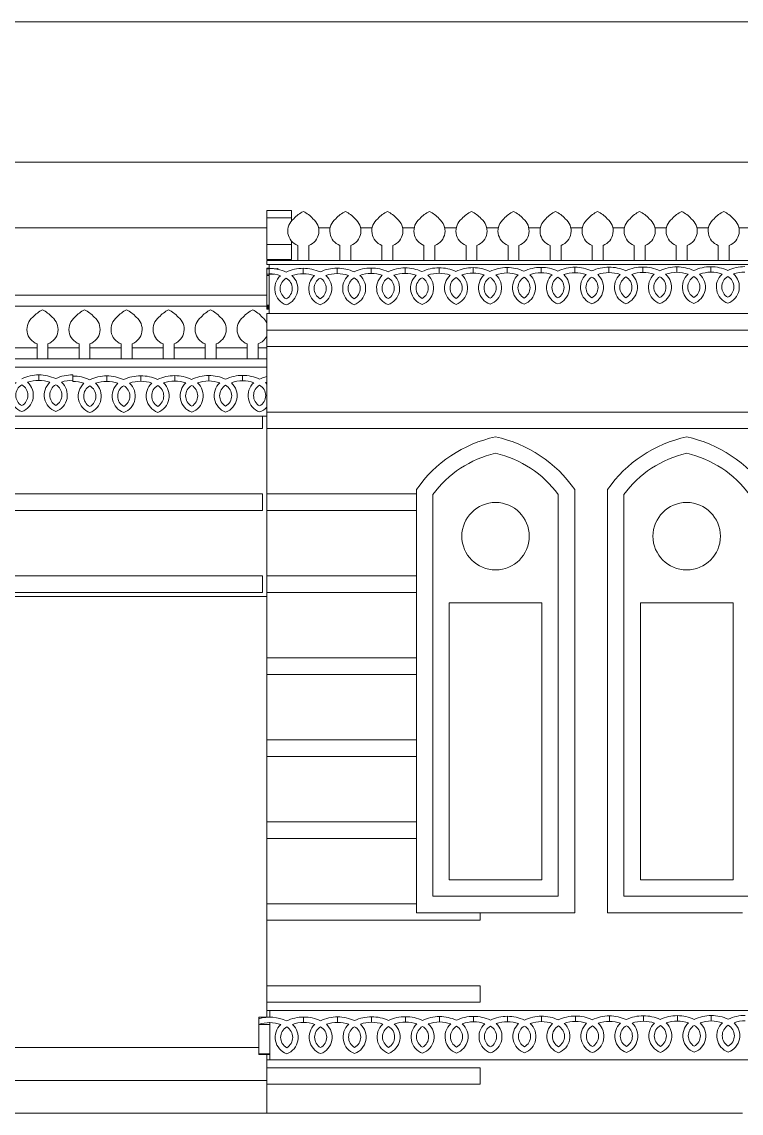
# Model space of a CAD drawing. Header units: inches. Extents: x -6210 to 141093, y -2740 to 21225.
# Drawn here: x 98209.9 to 98341.5, y 3138.1 to 3337.8 of the extents above; entities that cross this region are included whole.
import ezdxf

# ---------------------------------------------------------------- set-up
doc = ezdxf.new("R2010")
doc.units = ezdxf.units.IN
doc.header["$LTSCALE"] = 100
doc.header["$MEASUREMENT"] = 0

msp = doc.modelspace()

# ---------------------------------------------------------------- linework, layer by layer
at = {"color": 0, "linetype": 'Continuous', "lineweight": 0, "extrusion": (0, 1, 0)}
for p, q in [((98364.28543, 3337.79852), (98064.77012, 3337.79852)), ((98422.72396, 3312.12844), (98088.22396, 3312.12844)), ((98259.22396, 3303.30653), (98254.72396, 3303.30653)), ((98254.72396, 3303.30641), (98254.72396, 3303.30653)), ((98259.22396, 3303.30641), (98254.72396, 3303.30641)), ((98254.72396, 3303.3064), (98254.72396, 3303.30641)), ((98259.22396, 3303.3064), (98254.72396, 3303.3064)), ((98254.72396, 3303.30636), (98254.72396, 3303.3064)), ((98259.22396, 3303.30636), (98254.72396, 3303.30636)), ((98254.72396, 3303.30623), (98254.72396, 3303.30636)), ((98259.22396, 3303.30623), (98254.72396, 3303.30623)), ((98254.72396, 3303.30611), (98254.72396, 3303.30623)), ((98259.22396, 3303.30623), (98254.72396, 3303.30623)), ((98254.72396, 3303.30623), (98254.72396, 3303.30623)), ((98259.22396, 3303.30611), (98254.72396, 3303.30611)), ((98254.72396, 3303.3061), (98254.72396, 3303.30611)), ((98259.22396, 3303.3061), (98254.72396, 3303.3061)), ((98254.72396, 3301.95298), (98254.72396, 3303.3061)), ((98259.22396, 3303.30653), (98259.22396, 3303.30641)), ((98259.22396, 3303.30641), (98259.22396, 3303.3064)), ((98259.22396, 3303.3064), (98259.22396, 3303.30636)), ((98259.22396, 3303.30636), (98259.22396, 3303.30623)), ((98259.22396, 3303.30623), (98259.22396, 3303.30611)), ((98259.22396, 3303.30623), (98259.22396, 3303.30623)), ((98259.22396, 3303.30611), (98259.22396, 3303.3061)), ((98259.22396, 3303.3061), (98259.22396, 3301.95298)), ((98259.22396, 3301.95298), (98254.72396, 3301.95298)), ((98254.72396, 3297.0591), (98254.72396, 3301.95298)), ((98259.22396, 3301.95298), (98259.22396, 3301.35324)), ((98254.72396, 3300.12844), (98088.22396, 3300.12844)), ((98266.31753, 3300.12844), (98264.19286, 3300.12844)), ((98274.00505, 3300.12844), (98271.8804, 3300.12844)), ((98281.69258, 3300.12844), (98279.56788, 3300.12844)), ((98289.38008, 3300.12844), (98287.25535, 3300.12844)), ((98297.06753, 3300.12844), (98294.94285, 3300.12844)), ((98304.75506, 3300.12844), (98302.6304, 3300.12844)), ((98312.44258, 3300.12844), (98310.31787, 3300.12844)), ((98320.13008, 3300.12844), (98318.00535, 3300.12844)), ((98327.81754, 3300.12844), (98325.69285, 3300.12844)), ((98335.50506, 3300.12844), (98333.38039, 3300.12844)), ((98343.19259, 3300.12844), (98341.06787, 3300.12844)), ((98259.22396, 3297.0591), (98254.72396, 3297.0591)), ((98254.72396, 3294.31349), (98254.72396, 3297.0591)), ((98259.22396, 3297.71909), (98259.22396, 3297.0591)), ((98259.22396, 3297.0591), (98259.22396, 3294.31349)), ((98260.41147, 3296.87404), (98260.41146, 3294.12843)), ((98262.41146, 3294.12843), (98262.41147, 3296.87404)), ((98268.09897, 3296.87427), (98268.09896, 3294.12866)), ((98270.09896, 3294.12866), (98270.09897, 3296.87427)), ((98275.78647, 3296.87414), (98275.78646, 3294.12854)), ((98277.78646, 3294.12853), (98277.78647, 3296.87414)), ((98283.47397, 3296.87402), (98283.47396, 3294.12841)), ((98285.47396, 3294.12841), (98285.47397, 3296.87402)), ((98291.16147, 3296.87402), (98291.16146, 3294.12841)), ((98293.16146, 3294.12841), (98293.16147, 3296.87402)), ((98298.84897, 3296.87424), (98298.84896, 3294.12864)), ((98300.84896, 3294.12863), (98300.84897, 3296.87424)), ((98306.53647, 3296.87412), (98306.53646, 3294.12851)), ((98308.53646, 3294.12851), (98308.53647, 3296.87412)), ((98314.22397, 3296.874), (98314.22396, 3294.12839)), ((98316.22396, 3294.12839), (98316.22397, 3296.874)), ((98321.91147, 3296.87399), (98321.91146, 3294.12839)), ((98323.91146, 3294.12838), (98323.91147, 3296.87399)), ((98329.59897, 3296.87422), (98329.59896, 3294.12861)), ((98331.59896, 3294.12861), (98331.59897, 3296.87422)), ((98337.28647, 3296.8741), (98337.28646, 3294.12849)), ((98339.28646, 3294.12849), (98339.28647, 3296.8741)), ((98259.22396, 3294.31349), (98254.72396, 3294.31349)), ((98254.72396, 3294.12844), (98418.72396, 3294.12844)), ((98254.72396, 3293.41211), (98254.72396, 3294.12844)), ((98254.72396, 3293.41211), (98255.17812, 3293.41211)), ((98254.72396, 3292.70003), (98254.72396, 3292.62887)), ((98255.17812, 3292.70003), (98254.72396, 3292.70003)), ((98254.72396, 3291.62075), (98254.72396, 3292.62887)), ((98255.17812, 3292.62887), (98254.72396, 3292.62887)), ((98255.17812, 3292.6986), (98255.17812, 3293.41211)), ((98422.66538, 3293.41211), (98255.17812, 3293.41211)), ((98255.17812, 3291.68792), (98255.17812, 3292.68518)), ((98256.72396, 3292.62887), (98256.08446, 3292.62887)), ((98256.72396, 3292.62887), (98256.72396, 3292.6986)), ((98256.72396, 3292.52014), (98256.72396, 3292.62887)), ((98260.41146, 3294.12843), (98262.41146, 3294.12843)), ((98261.39022, 3292.70844), (98261.39022, 3291.71118)), ((98261.39022, 3291.71118), (98261.39022, 3292.70844)), ((98267.60232, 3292.7317), (98267.60232, 3291.73443)), ((98267.60232, 3291.73443), (98267.60232, 3292.7317)), ((98268.09896, 3294.12866), (98270.09896, 3294.12866)), ((98273.81442, 3292.75495), (98273.81442, 3291.75769)), ((98273.81442, 3291.75769), (98273.81442, 3292.75495)), ((98275.78646, 3294.12854), (98277.78646, 3294.12853)), ((98280.02652, 3292.77821), (98280.02652, 3291.78095)), ((98280.02652, 3291.78095), (98280.02652, 3292.77821)), ((98283.47396, 3294.12841), (98285.47396, 3294.12841)), ((98286.23862, 3292.80147), (98286.23862, 3291.8042)), ((98286.23862, 3291.8042), (98286.23862, 3292.80147)), ((98291.16146, 3294.12841), (98293.16146, 3294.12841)), ((98292.45073, 3292.82472), (98292.45073, 3291.82746)), ((98292.45073, 3291.82746), (98292.45073, 3292.82472)), ((98298.66283, 3291.85072), (98298.66283, 3292.84798)), ((98298.84896, 3294.12864), (98300.84896, 3294.12863)), ((98304.87493, 3292.87124), (98304.87493, 3291.87397)), ((98304.87493, 3291.87397), (98304.87493, 3292.87124)), ((98306.53646, 3294.12851), (98308.53646, 3294.12851)), ((98311.08703, 3292.89449), (98311.08703, 3291.89723)), ((98311.08703, 3291.89723), (98311.08703, 3292.89449)), ((98314.22396, 3294.12839), (98316.22396, 3294.12839)), ((98317.29913, 3292.91775), (98317.29913, 3291.92049)), ((98317.29913, 3291.92049), (98317.29913, 3292.91775)), ((98321.91146, 3294.12839), (98323.91146, 3294.12838)), ((98323.51123, 3292.941), (98323.51123, 3291.94374)), ((98323.51123, 3291.94374), (98323.51123, 3292.941)), ((98329.59896, 3294.12861), (98331.59896, 3294.12861)), ((98329.72333, 3292.96426), (98329.72333, 3291.967)), ((98329.72333, 3291.967), (98329.72333, 3292.96426)), ((98335.93543, 3292.98752), (98335.93543, 3291.99026)), ((98335.93543, 3291.99026), (98335.93543, 3292.98752)), ((98337.28646, 3294.12849), (98339.28646, 3294.12849)), ((98254.72396, 3291.62075), (98254.72396, 3291.35841)), ((98254.72396, 3291.62075), (98256.10041, 3291.62075)), ((98255.17812, 3291.35841), (98254.72396, 3291.35841)), ((98254.72396, 3291.35841), (98254.72396, 3285.98533)), ((98255.17812, 3284.41211), (98255.17812, 3291.62075)), ((98254.72396, 3287.79852), (98064.77012, 3287.79852)), ((98254.72396, 3285.79852), (98064.77012, 3285.79852)), ((98254.72396, 3285.98533), (98254.72396, 3285.96207)), ((98255.17812, 3285.98533), (98254.72396, 3285.98533)), ((98254.72396, 3285.96207), (98254.72396, 3285.93882)), ((98255.17812, 3285.96207), (98254.72396, 3285.96207)), ((98254.72396, 3285.93882), (98254.72396, 3285.91556)), ((98255.17812, 3285.93882), (98254.72396, 3285.93882)), ((98254.72396, 3285.91556), (98254.72396, 3285.8923)), ((98255.17812, 3285.91556), (98254.72396, 3285.91556)), ((98254.72396, 3285.8923), (98254.72396, 3285.86905)), ((98255.17812, 3285.8923), (98254.72396, 3285.8923)), ((98254.72396, 3285.86905), (98254.72396, 3285.84579)), ((98255.17812, 3285.86905), (98254.72396, 3285.86905)), ((98254.72396, 3285.84579), (98254.72396, 3285.82253)), ((98255.17812, 3285.84579), (98254.72396, 3285.84579)), ((98254.72396, 3285.82253), (98254.72396, 3285.79932)), ((98255.17812, 3285.82253), (98254.72396, 3285.82253)), ((98254.72396, 3285.79932), (98254.72396, 3285.77611)), ((98255.17812, 3285.79932), (98254.72396, 3285.79932)), ((98254.72396, 3285.77611), (98254.72396, 3285.7529)), ((98255.17812, 3285.77611), (98254.72396, 3285.77611)), ((98254.72396, 3285.7529), (98254.72396, 3285.72968)), ((98255.17812, 3285.7529), (98254.72396, 3285.7529)), ((98254.72396, 3285.72968), (98254.72396, 3285.70647)), ((98255.17812, 3285.72968), (98254.72396, 3285.72968)), ((98254.72396, 3285.70647), (98254.72396, 3285.68322)), ((98255.17812, 3285.70647), (98254.72396, 3285.70647)), ((98254.72396, 3285.68322), (98254.72396, 3285.66)), ((98255.17812, 3285.68322), (98254.72396, 3285.68322)), ((98254.72396, 3285.66), (98254.72396, 3285.63675)), ((98255.17812, 3285.66), (98254.72396, 3285.66)), ((98254.72396, 3285.63675), (98254.72396, 3285.61349)), ((98255.17812, 3285.63675), (98254.72396, 3285.63675)), ((98254.72396, 3285.61349), (98254.72396, 3285.59023)), ((98255.17812, 3285.61349), (98254.72396, 3285.61349)), ((98254.72396, 3285.59023), (98254.72396, 3285.56698)), ((98255.17812, 3285.59023), (98254.72396, 3285.59023)), ((98254.72396, 3285.56698), (98254.72396, 3285.54372)), ((98255.17812, 3285.56698), (98254.72396, 3285.56698)), ((98254.72396, 3285.54372), (98254.72396, 3285.52046)), ((98255.17812, 3285.54372), (98254.72396, 3285.54372)), ((98254.72396, 3285.52046), (98254.72396, 3285.49721)), ((98255.17812, 3285.52046), (98254.72396, 3285.52046)), ((98254.72396, 3285.49721), (98254.72396, 3285.47395)), ((98255.17812, 3285.49721), (98254.72396, 3285.49721)), ((98254.72396, 3285.47395), (98254.72396, 3285.45069)), ((98255.17812, 3285.47395), (98254.72396, 3285.47395)), ((98254.72396, 3285.45069), (98254.72396, 3285.42744)), ((98255.17812, 3285.45069), (98254.72396, 3285.45069)), ((98254.72396, 3285.42744), (98254.72396, 3285.40422)), ((98255.17812, 3285.42744), (98254.72396, 3285.42744)), ((98254.72396, 3285.40422), (98254.72396, 3285.38101)), ((98255.17812, 3285.40422), (98254.72396, 3285.40422)), ((98254.72396, 3285.38101), (98254.72396, 3285.3578)), ((98255.17812, 3285.38101), (98254.72396, 3285.38101)), ((98254.72396, 3285.3578), (98254.72396, 3285.33459)), ((98255.17812, 3285.3578), (98254.72396, 3285.3578)), ((98254.72396, 3285.33459), (98254.72396, 3285.31137)), ((98255.17812, 3285.33459), (98254.72396, 3285.33459)), ((98254.72396, 3285.31137), (98254.72396, 3285.28812)), ((98255.17812, 3285.31137), (98254.72396, 3285.31137)), ((98254.72396, 3285.28812), (98254.72396, 3285.26491)), ((98255.17812, 3285.28812), (98254.72396, 3285.28812)), ((98254.72396, 3285.26491), (98254.72396, 3285.24165)), ((98255.17812, 3285.26491), (98254.72396, 3285.26491)), ((98254.72396, 3285.24165), (98254.72396, 3285.21839)), ((98255.17812, 3285.24165), (98254.72396, 3285.24165)), ((98255.17812, 3285.21839), (98254.72396, 3285.21839)), ((98254.72396, 3281.41211), (98254.72396, 3284.41211)), ((98422.72396, 3284.41211), (98254.72396, 3284.41211)), ((98254.72396, 3281.41211), (98422.72396, 3281.41211)), ((98254.72396, 3278.41211), (98254.72396, 3281.41211)), ((98212.70952, 3278.87408), (98212.70952, 3276.12847)), ((98214.70952, 3276.12847), (98214.70952, 3278.87408)), ((98220.39702, 3278.87395), (98220.39702, 3276.12835)), ((98222.39702, 3276.12834), (98222.39702, 3278.87395)), ((98228.08452, 3278.87395), (98228.08452, 3276.12834)), ((98230.08452, 3276.12834), (98230.08452, 3278.87395)), ((98235.77202, 3278.87418), (98235.77202, 3276.12857)), ((98237.77202, 3276.12857), (98237.77202, 3278.87418)), ((98243.45952, 3278.87405), (98243.45952, 3276.12845)), ((98245.45952, 3276.12844), (98245.45952, 3278.87405)), ((98251.14702, 3278.87393), (98251.14702, 3276.12832)), ((98253.14702, 3276.12832), (98253.14702, 3278.87393)), ((98212.70952, 3278.12844), (98207.02202, 3278.12844)), ((98220.39702, 3278.12844), (98214.70952, 3278.12844)), ((98228.08452, 3278.12844), (98222.39702, 3278.12844)), ((98235.77202, 3278.12844), (98230.08452, 3278.12844)), ((98243.45952, 3278.12844), (98237.77202, 3278.12844)), ((98251.14702, 3278.12844), (98245.45952, 3278.12844)), ((98254.72396, 3278.12844), (98253.14702, 3278.12844)), ((98422.72396, 3278.41211), (98254.72396, 3278.41211)), ((98254.72396, 3266.41211), (98254.72396, 3278.41211)), ((98254.72396, 3276.12844), (98088.22396, 3276.12844)), ((98088.22396, 3274.62844), (98254.72396, 3274.62844)), ((98212.70952, 3276.12847), (98214.70952, 3276.12847)), ((98220.39702, 3276.12835), (98222.39702, 3276.12834)), ((98228.08452, 3276.12834), (98230.08452, 3276.12834)), ((98235.77202, 3276.12857), (98237.77202, 3276.12857)), ((98243.45952, 3276.12845), (98245.45952, 3276.12844)), ((98251.14702, 3276.12832), (98253.14702, 3276.12832)), ((98213.03914, 3273.19426), (98213.03914, 3272.197)), ((98213.03914, 3272.197), (98213.03914, 3273.19426)), ((98219.25124, 3273.21752), (98219.25124, 3272.22026)), ((98219.25124, 3271.99511), (98219.25124, 3272.99237)), ((98225.46334, 3273.01563), (98225.46334, 3272.01837)), ((98225.46334, 3272.01837), (98225.46334, 3273.01563)), ((98231.67544, 3273.03889), (98231.67544, 3272.04162)), ((98231.67544, 3272.04162), (98231.67544, 3273.03889)), ((98237.88754, 3273.06214), (98237.88754, 3272.06488)), ((98237.88754, 3272.06488), (98237.88754, 3273.06214)), ((98244.09964, 3273.0854), (98244.09964, 3272.08814)), ((98244.09964, 3272.08814), (98244.09964, 3273.0854)), ((98250.31174, 3273.10865), (98250.31174, 3272.11139)), ((98250.31174, 3272.11139), (98250.31174, 3273.10865)), ((98088.79713, 3265.62844), (98253.92163, 3265.62844)), ((98253.92163, 3265.62844), (98253.92163, 3263.41211)), ((98254.72396, 3265.62844), (98253.92163, 3265.62844)), ((98254.72396, 3266.41211), (98422.72396, 3266.41211)), ((98254.72396, 3263.41211), (98254.72396, 3266.41211)), ((98253.92163, 3263.41211), (98088.22396, 3263.41211)), ((98254.72396, 3251.41211), (98254.72396, 3263.41211)), ((98422.72396, 3263.41211), (98254.72396, 3263.41211)), ((98088.22396, 3251.41211), (98253.92163, 3251.41211)), ((98253.92163, 3251.41211), (98253.92163, 3248.41211)), ((98254.72396, 3248.41211), (98254.72396, 3251.41211)), ((98254.72396, 3251.41211), (98282.08781, 3251.41211)), ((98282.08781, 3251.41211), (98282.08781, 3252.20429)), ((98282.08781, 3248.41211), (98282.08781, 3251.41211)), ((98285.08781, 3251.31258), (98285.08781, 3177.84354)), ((98308.03781, 3177.84354), (98308.03781, 3251.31258)), ((98311.03781, 3252.20429), (98311.03781, 3174.76678)), ((98317.03781, 3174.76678), (98317.03781, 3252.20429)), ((98320.03781, 3251.31258), (98320.03781, 3177.84354)), ((98253.92163, 3248.41211), (98088.22396, 3248.41211)), ((98282.08781, 3248.41211), (98254.72396, 3248.41211)), ((98254.72396, 3236.41211), (98254.72396, 3248.41211)), ((98282.08781, 3236.41211), (98282.08781, 3248.41211)), ((98088.22396, 3236.41211), (98253.92163, 3236.41211)), ((98253.92163, 3236.41211), (98253.92163, 3233.41211)), ((98254.72396, 3236.41211), (98282.08781, 3236.41211)), ((98254.72396, 3233.41211), (98254.72396, 3236.41211)), ((98282.08781, 3233.41211), (98282.08781, 3236.41211)), ((98253.92163, 3233.41211), (98088.22396, 3233.41211)), ((98282.08781, 3233.41211), (98254.72396, 3233.41211)), ((98254.72396, 3221.41211), (98254.72396, 3233.41211)), ((98282.08781, 3221.41211), (98282.08781, 3233.41211)), ((98254.72396, 3232.62844), (98203.72396, 3232.62844)), ((98203.72396, 3232.62844), (98254.72396, 3232.62844)), ((98288.08781, 3231.51761), (98305.03781, 3231.51761)), ((98288.08781, 3180.84354), (98288.08781, 3231.51761)), ((98305.03781, 3231.51761), (98305.03781, 3180.84354)), ((98323.03781, 3231.51761), (98339.98781, 3231.51761)), ((98323.03781, 3180.84354), (98323.03781, 3231.51761)), ((98339.98781, 3231.51761), (98339.98781, 3180.84354)), ((98254.72396, 3221.41211), (98282.08781, 3221.41211)), ((98254.72396, 3218.41211), (98254.72396, 3221.41211)), ((98282.08781, 3218.41211), (98282.08781, 3221.41211)), ((98282.08781, 3218.41211), (98254.72396, 3218.41211)), ((98254.72396, 3206.41211), (98254.72396, 3218.41211)), ((98282.08781, 3206.41211), (98282.08781, 3218.41211)), ((98254.72396, 3206.41211), (98282.08781, 3206.41211)), ((98254.72396, 3203.41211), (98254.72396, 3206.41211)), ((98282.08781, 3203.41211), (98282.08781, 3206.41211)), ((98282.08781, 3203.41211), (98254.72396, 3203.41211)), ((98254.72396, 3191.41211), (98254.72396, 3203.41211)), ((98282.08781, 3191.41211), (98282.08781, 3203.41211)), ((98254.72396, 3191.41211), (98282.08781, 3191.41211)), ((98254.72396, 3188.41211), (98254.72396, 3191.41211)), ((98282.08781, 3188.41211), (98282.08781, 3191.41211)), ((98282.08781, 3188.41211), (98254.72396, 3188.41211)), ((98254.72396, 3176.41211), (98254.72396, 3188.41211)), ((98282.08781, 3176.41211), (98282.08781, 3188.41211)), ((98305.03781, 3180.84354), (98288.08781, 3180.84354)), ((98339.98781, 3180.84354), (98323.03781, 3180.84354)), ((98285.08781, 3177.84354), (98308.03781, 3177.84354)), ((98320.03781, 3177.84354), (98342.98781, 3177.84354)), ((98254.72396, 3176.41211), (98282.08781, 3176.41211)), ((98254.72396, 3173.41211), (98254.72396, 3176.41211)), ((98282.08781, 3174.76678), (98282.08781, 3176.41211)), ((98293.72396, 3174.76678), (98282.08781, 3174.76678)), ((98293.72396, 3173.41211), (98293.72396, 3174.76678)), ((98311.03781, 3174.76678), (98293.72396, 3174.76678)), ((98341.72396, 3174.76678), (98317.03781, 3174.76678)), ((98254.72396, 3161.41211), (98254.72396, 3173.41211)), ((98293.72396, 3173.41211), (98254.72396, 3173.41211)), ((98254.72396, 3158.41211), (98254.72396, 3161.41211)), ((98254.72396, 3161.41211), (98293.72396, 3161.41211)), ((98293.72396, 3158.41211), (98293.72396, 3161.41211)), ((98254.72396, 3156.91211), (98254.72396, 3158.41211)), ((98293.72396, 3158.41211), (98254.72396, 3158.41211)), ((98254.72396, 3155.69125), (98254.72396, 3156.91211)), ((98254.72396, 3156.91211), (98371.72396, 3156.91211)), ((98255.25914, 3155.69129), (98255.25914, 3156.91211)), ((98253.25914, 3155.69125), (98253.25914, 3155.41286)), ((98255.23371, 3155.69125), (98253.25914, 3155.69125)), ((98253.25914, 3154.36942), (98253.25914, 3155.41286)), ((98261.47124, 3155.71455), (98261.47124, 3154.71729)), ((98261.47124, 3154.71729), (98261.47124, 3155.71455)), ((98267.68334, 3155.73781), (98267.68334, 3154.74054)), ((98267.68334, 3154.74054), (98267.68334, 3155.73781)), ((98273.89545, 3155.76106), (98273.89545, 3154.7638)), ((98273.89545, 3154.7638), (98273.89545, 3155.76106)), ((98280.10755, 3155.78432), (98280.10755, 3154.78706)), ((98280.10755, 3154.78706), (98280.10755, 3155.78432)), ((98286.31965, 3155.80758), (98286.31965, 3154.81031)), ((98286.31965, 3154.81031), (98286.31965, 3155.80758)), ((98292.53175, 3155.83083), (98292.53175, 3154.83357)), ((98292.53175, 3154.83357), (98292.53175, 3155.83083)), ((98298.74369, 3154.85683), (98298.74369, 3155.85409)), ((98298.74385, 3155.85409), (98298.74385, 3154.85683)), ((98304.95579, 3155.87735), (98304.95579, 3154.88008)), ((98304.95579, 3154.88008), (98304.95579, 3155.87735)), ((98311.16789, 3155.9006), (98311.16789, 3154.90334)), ((98311.16789, 3154.90334), (98311.16789, 3155.9006)), ((98317.37999, 3155.92386), (98317.37999, 3154.9266)), ((98317.37999, 3154.9266), (98317.37999, 3155.92386)), ((98323.5921, 3155.94712), (98323.5921, 3154.94985)), ((98323.5921, 3154.94985), (98323.5921, 3155.94712)), ((98329.8042, 3155.97037), (98329.8042, 3154.97311)), ((98329.8042, 3154.97311), (98329.8042, 3155.97037)), ((98336.0163, 3155.99363), (98336.0163, 3154.99637)), ((98336.0163, 3154.99637), (98336.0163, 3155.99363)), ((98253.25914, 3154.36942), (98253.25914, 3154.34964)), ((98255.25914, 3154.34964), (98253.25914, 3154.34964)), ((98253.25914, 3154.34964), (98253.25914, 3148.97655)), ((98255.25914, 3154.69399), (98255.2375, 3154.69399)), ((98255.25914, 3147.91211), (98255.25914, 3154.69403)), ((98255.25914, 3154.69399), (98255.25914, 3154.69403)), ((98253.25914, 3150.12844), (98203.72396, 3150.12844)), ((98253.25914, 3150.12844), (98203.72396, 3150.12844)), ((98253.25914, 3148.97655), (98253.25914, 3148.9533)), ((98255.25914, 3148.97655), (98253.25914, 3148.97655)), ((98253.25914, 3148.9533), (98253.25914, 3148.93004)), ((98255.25914, 3148.9533), (98253.25914, 3148.9533)), ((98253.25914, 3148.93004), (98253.25914, 3148.90678)), ((98255.25914, 3148.93004), (98253.25914, 3148.93004)), ((98255.25914, 3148.90678), (98253.25914, 3148.90678)), ((98253.25914, 3148.90678), (98253.25914, 3148.84282)), ((98255.25914, 3148.84282), (98253.25914, 3148.84282)), ((98254.72396, 3147.91211), (98254.72396, 3148.84282)), ((98254.72396, 3146.41211), (98254.72396, 3147.91211)), ((98353.72396, 3147.91211), (98254.72396, 3147.91211)), ((98254.72396, 3143.41211), (98254.72396, 3146.41211)), ((98254.72396, 3146.41211), (98293.72396, 3146.41211)), ((98293.72396, 3143.41211), (98293.72396, 3146.41211)), ((98254.72396, 3144.12844), (98200.72396, 3144.12844)), ((98254.72396, 3138.12844), (98254.72396, 3143.41211)), ((98293.72396, 3143.41211), (98254.72396, 3143.41211)), ((98254.72396, 3138.12844), (98200.72396, 3138.12844)), ((98254.72396, 3138.12844), (98341.72396, 3138.12844))]:
    msp.add_line(p, q, dxfattribs=at)
at = {"color": 0, "linetype": 'Continuous', "lineweight": 0}
for centre in [(98296.56281, 3243.688), (98331.51281, 3243.688)]:
    msp.add_circle(centre, 6.17039, dxfattribs=at)
for centre, radius, start, end in [((98264.33281, 3297.49165), 6.34226, 117.4268136, 137.6041199), ((98258.49012, 3297.49165), 6.34226, 42.3958801, 62.5731864), ((98272.02031, 3297.49188), 6.34226, 117.4268136, 137.6041199), ((98266.17762, 3297.49188), 6.34226, 42.3958801, 62.5731864), ((98279.70781, 3297.49176), 6.34226, 117.4268136, 137.6041199), ((98273.86512, 3297.49176), 6.34226, 42.3958801, 62.5731864), ((98287.39531, 3297.49164), 6.34226, 117.4268136, 137.6041199), ((98281.55262, 3297.49164), 6.34226, 42.3958801, 62.5731864), ((98295.08281, 3297.49163), 6.34226, 117.4268136, 137.6041199), ((98289.24012, 3297.49163), 6.34226, 42.3958801, 62.5731864), ((98302.77031, 3297.49186), 6.34226, 117.4268136, 137.6041199), ((98296.92762, 3297.49186), 6.34226, 42.3958801, 62.5731864), ((98310.45781, 3297.49174), 6.34226, 117.4268136, 137.6041199), ((98304.61512, 3297.49174), 6.34226, 42.3958801, 62.5731864), ((98318.14531, 3297.49161), 6.34226, 117.4268136, 137.6041199), ((98312.30262, 3297.49161), 6.34226, 42.3958801, 62.5731864), ((98325.83281, 3297.49161), 6.34226, 117.4268136, 137.6041199), ((98319.99012, 3297.49161), 6.34226, 42.3958801, 62.5731864), ((98333.52031, 3297.49184), 6.34226, 117.4268136, 137.6041199), ((98327.67762, 3297.49184), 6.34226, 42.3958801, 62.5731864), ((98341.20781, 3297.49171), 6.34226, 117.4268136, 137.6041199), ((98335.36512, 3297.49171), 6.34226, 42.3958801, 62.5731864), ((98261.41147, 3299.53617), 2.84375, 128.2985857, 249.411834), ((98261.41147, 3299.53617), 2.84375, 290.5881717, 51.7014143), ((98269.09897, 3299.53639), 2.84375, 128.2985857, 249.411834), ((98269.09897, 3299.53639), 2.84375, 290.5881717, 51.7014143), ((98276.78647, 3299.53627), 2.84375, 128.2985857, 249.411834), ((98276.78647, 3299.53627), 2.84375, 290.5881717, 51.7014143), ((98284.47397, 3299.53615), 2.84375, 128.2985857, 249.411834), ((98284.47397, 3299.53615), 2.84375, 290.5881717, 51.7014143), ((98292.16147, 3299.53614), 2.84375, 128.2985857, 249.411834), ((98292.16147, 3299.53614), 2.84375, 290.5881717, 51.7014143), ((98299.84897, 3299.53637), 2.84375, 128.2985857, 249.411834), ((98299.84897, 3299.53637), 2.84375, 290.5881717, 51.7014143), ((98307.53647, 3299.53625), 2.84375, 128.2985857, 249.411834), ((98307.53647, 3299.53625), 2.84375, 290.5881717, 51.7014143), ((98315.22397, 3299.53613), 2.84375, 128.2985857, 249.411834), ((98315.22397, 3299.53613), 2.84375, 290.5881717, 51.7014143), ((98322.91147, 3299.53612), 2.84375, 128.2985857, 249.411834), ((98322.91147, 3299.53612), 2.84375, 290.5881717, 51.7014143), ((98330.59897, 3299.53635), 2.84375, 128.2985857, 249.411834), ((98330.59897, 3299.53635), 2.84375, 290.5881717, 51.7014143), ((98338.28647, 3299.53623), 2.84375, 128.2985857, 249.411834), ((98338.28647, 3299.53623), 2.84375, 290.5881717, 51.7014143), ((98255.17812, 3285.36302), 7.32216, 65.1143541, 90), ((98261.39022, 3285.38628), 7.32216, 90, 115.3146468), ((98261.39022, 3285.38628), 7.32216, 65.1143541, 90), ((98267.60232, 3285.40954), 7.32216, 90, 115.3146468), ((98267.60232, 3285.40954), 7.32216, 65.1143541, 90), ((98273.81442, 3285.43279), 7.32216, 90, 115.3146468), ((98273.81442, 3285.43279), 7.32216, 65.1143541, 90), ((98280.02652, 3285.45605), 7.32216, 90, 115.3146468), ((98280.02652, 3285.45605), 7.32216, 65.1143541, 90), ((98286.23862, 3285.47931), 7.32216, 90, 115.3146468), ((98286.23862, 3285.47931), 7.32216, 65.1143541, 90), ((98292.45073, 3285.50256), 7.32216, 90, 115.3146468), ((98292.45073, 3285.50256), 7.32216, 65.1143541, 90), ((98298.66283, 3285.52582), 7.32216, 90, 115.3146468), ((98298.66283, 3285.52582), 7.32216, 65.1143541, 90), ((98304.87493, 3285.54908), 7.32216, 90, 115.3146468), ((98304.87493, 3285.54908), 7.32216, 65.1143541, 90), ((98311.08703, 3285.57233), 7.32216, 90, 115.3146468), ((98311.08703, 3285.57233), 7.32216, 65.1143541, 90), ((98317.29913, 3285.59559), 7.32216, 90, 115.3146468), ((98317.29913, 3285.59559), 7.32216, 65.1143541, 90), ((98323.51123, 3285.61885), 7.32216, 90, 115.3146468), ((98323.51123, 3285.61885), 7.32216, 65.1143541, 90), ((98329.72333, 3285.6421), 7.32216, 90, 115.3146468), ((98329.72333, 3285.6421), 7.32216, 65.1143541, 90), ((98335.93543, 3285.66536), 7.32216, 90, 115.3146468), ((98335.93543, 3285.66536), 7.32216, 65.1143541, 90), ((98342.14753, 3285.68862), 7.32216, 90, 115.3146468), ((98255.18023, 3285.35132), 6.3366, 71.2319189, 90.0190987), ((98259.36785, 3288.99374), 3.18973, 132.3525343, 250.1389957), ((98259.36785, 3288.99374), 2.18973, 119.6625692, 240.3374308), ((98257.2005, 3288.99374), 3.18973, 289.8610043, 48.0713122), ((98257.2005, 3288.99374), 2.18973, 299.6625692, 60.3374308), ((98261.39234, 3285.37458), 6.3366, 90.0190987, 108.9756396), ((98261.39234, 3285.37458), 6.3366, 71.2319189, 90.0190987), ((98265.57995, 3289.017), 3.18973, 132.3525343, 250.1389957), ((98265.57995, 3289.017), 2.18973, 119.6625692, 240.3374308), ((98263.4126, 3289.017), 3.18973, 289.8610043, 48.0713122), ((98263.4126, 3289.017), 2.18973, 299.6625692, 60.3374308), ((98267.60444, 3285.39784), 6.3366, 90.0190987, 108.9756396), ((98267.60444, 3285.39784), 6.3366, 71.2319189, 90.0190987), ((98271.79205, 3289.04026), 3.18973, 132.3525343, 250.1389957), ((98271.79205, 3289.04026), 2.18973, 119.6625692, 240.3374308), ((98269.6247, 3289.04026), 3.18973, 289.8610043, 48.0713122), ((98269.6247, 3289.04026), 2.18973, 299.6625692, 60.3374308), ((98273.81654, 3285.42109), 6.3366, 90.0190987, 108.9756396), ((98273.81654, 3285.42109), 6.3366, 71.2319189, 90.0190987), ((98278.00415, 3289.06351), 3.18973, 132.3525343, 250.1389957), ((98278.00415, 3289.06351), 2.18973, 119.6625692, 240.3374308), ((98275.8368, 3289.06351), 3.18973, 289.8610043, 48.0713122), ((98275.8368, 3289.06351), 2.18973, 299.6625692, 60.3374308), ((98280.02864, 3285.44435), 6.3366, 90.0190987, 108.9756396), ((98280.02864, 3285.44435), 6.3366, 71.2319189, 90.0190987), ((98284.21625, 3289.08677), 3.18973, 132.3525343, 250.1389957), ((98284.21625, 3289.08677), 2.18973, 119.6625692, 240.3374308), ((98282.0489, 3289.08677), 3.18973, 289.8610043, 48.0713122), ((98282.0489, 3289.08677), 2.18973, 299.6625692, 60.3374308), ((98286.24074, 3285.46761), 6.3366, 90.0190987, 108.9756396), ((98286.24074, 3285.46761), 6.3366, 71.2319189, 90.0190987), ((98290.42835, 3289.11003), 3.18973, 132.3525343, 250.1389957), ((98290.42835, 3289.11003), 2.18973, 119.6625692, 240.3374308), ((98288.261, 3289.11003), 3.18973, 289.8610043, 48.0713122), ((98288.261, 3289.11003), 2.18973, 299.6625692, 60.3374308), ((98292.45284, 3285.49086), 6.3366, 90.0190987, 108.9756396), ((98292.45284, 3285.49086), 6.3366, 71.2319189, 90.0190987), ((98296.64045, 3289.13328), 3.18973, 132.3525343, 250.1389957), ((98296.64045, 3289.13328), 2.18973, 119.6625692, 240.3374308), ((98294.4731, 3289.13328), 3.18973, 289.8610043, 48.0713122), ((98294.4731, 3289.13328), 2.18973, 299.6625692, 60.3374308), ((98298.66494, 3285.51412), 6.3366, 90.0190987, 108.9756396), ((98298.66494, 3285.51412), 6.3366, 71.2319189, 90.0190987), ((98302.85255, 3289.15654), 3.18973, 132.3525343, 250.1389957), ((98302.85255, 3289.15654), 2.18973, 119.6625692, 240.3374308), ((98300.6852, 3289.15654), 3.18973, 289.8610043, 48.0713122), ((98300.6852, 3289.15654), 2.18973, 299.6625692, 60.3374308), ((98304.87704, 3285.53738), 6.3366, 90.0190987, 108.9756396), ((98304.87704, 3285.53738), 6.3366, 71.2319189, 90.0190987), ((98309.06465, 3289.1798), 3.18973, 132.3525343, 250.1389957), ((98309.06465, 3289.1798), 2.18973, 119.6625692, 240.3374308), ((98306.8973, 3289.1798), 3.18973, 289.8610043, 48.0713122), ((98306.8973, 3289.1798), 2.18973, 299.6625692, 60.3374308), ((98311.08914, 3285.56063), 6.3366, 90.0190987, 108.9756396), ((98311.08914, 3285.56063), 6.3366, 71.2319189, 90.0190987), ((98315.27675, 3289.20305), 3.18973, 132.3525343, 250.1389957), ((98315.27675, 3289.20305), 2.18973, 119.6625692, 240.3374308), ((98313.1094, 3289.20305), 3.18973, 289.8610043, 48.0713122), ((98313.1094, 3289.20305), 2.18973, 299.6625692, 60.3374308), ((98317.30124, 3285.58389), 6.3366, 90.0190987, 108.9756396), ((98317.30124, 3285.58389), 6.3366, 71.2319189, 90.0190987), ((98321.48885, 3289.22631), 3.18973, 132.3525343, 250.1389957), ((98321.48885, 3289.22631), 2.18973, 119.6625692, 240.3374308), ((98319.3215, 3289.22631), 3.18973, 289.8610043, 48.0713122), ((98319.3215, 3289.22631), 2.18973, 299.6625692, 60.3374308), ((98323.51334, 3285.60715), 6.3366, 90.0190987, 108.9756396), ((98323.51334, 3285.60715), 6.3366, 71.2319189, 90.0190987), ((98327.70095, 3289.24957), 3.18973, 132.3525343, 250.1389957), ((98327.70095, 3289.24957), 2.18973, 119.6625692, 240.3374308), ((98325.5336, 3289.24957), 3.18973, 289.8610043, 48.0713122), ((98325.5336, 3289.24957), 2.18973, 299.6625692, 60.3374308), ((98329.72544, 3285.6304), 6.3366, 90.0190987, 108.9756396), ((98329.72544, 3285.6304), 6.3366, 71.2319189, 90.0190987), ((98333.91305, 3289.27282), 3.18973, 132.3525343, 250.1389957), ((98333.91305, 3289.27282), 2.18973, 119.6625692, 240.3374308), ((98331.7457, 3289.27282), 3.18973, 289.8610043, 48.0713122), ((98331.7457, 3289.27282), 2.18973, 299.6625692, 60.3374308), ((98335.93754, 3285.65366), 6.3366, 90.0190987, 108.9756396), ((98335.93754, 3285.65366), 6.3366, 71.2319189, 90.0190987), ((98340.12516, 3289.29608), 3.18973, 132.3525343, 250.1389957), ((98340.12516, 3289.29608), 2.18973, 119.6625692, 240.3374308), ((98337.9578, 3289.29608), 3.18973, 289.8610043, 48.0713122), ((98337.9578, 3289.29608), 2.18973, 299.6625692, 60.3374308), ((98342.14964, 3285.67692), 6.3366, 90.0190987, 108.9756396), ((98216.63086, 3279.49169), 6.34226, 117.4268136, 137.6041199), ((98210.78818, 3279.49169), 6.34226, 42.3958801, 62.5731864), ((98224.31836, 3279.49157), 6.34226, 117.4268136, 137.6041199), ((98218.47568, 3279.49157), 6.34226, 42.3958801, 62.5731864), ((98232.00586, 3279.49156), 6.34226, 117.4268136, 137.6041199), ((98226.16318, 3279.49156), 6.34226, 42.3958801, 62.5731864), ((98239.69336, 3279.49179), 6.34226, 117.4268136, 137.6041199), ((98233.85068, 3279.49179), 6.34226, 42.3958801, 62.5731864), ((98247.38086, 3279.49167), 6.34226, 117.4268136, 137.6041199), ((98241.53818, 3279.49167), 6.34226, 42.3958801, 62.5731864), ((98255.06836, 3279.49155), 6.34226, 117.4268136, 137.6041199), ((98249.22568, 3279.49155), 6.34226, 42.3958801, 62.5731864), ((98213.70952, 3281.5362), 2.84375, 128.2985857, 249.411834), ((98213.70952, 3281.5362), 2.84375, 290.5881717, 51.7014143), ((98221.39702, 3281.53608), 2.84375, 128.2985857, 249.411834), ((98221.39702, 3281.53608), 2.84375, 290.5881717, 51.7014143), ((98229.08452, 3281.53607), 2.84375, 128.2985857, 249.411834), ((98229.08452, 3281.53607), 2.84375, 290.5881717, 51.7014143), ((98236.77202, 3281.5363), 2.84375, 128.2985857, 249.411834), ((98236.77202, 3281.5363), 2.84375, 290.5881717, 51.7014143), ((98244.45952, 3281.53618), 2.84375, 128.2985857, 249.411834), ((98244.45952, 3281.53618), 2.84375, 290.5881717, 51.7014143), ((98252.14702, 3281.53606), 2.84375, 128.2985857, 249.411834), ((98252.14702, 3281.53606), 2.84375, 25.017712, 51.7014143), ((98252.14702, 3281.53606), 2.84375, 290.5881717, 334.982288), ((98213.03914, 3265.8721), 7.32216, 90, 115.3146468), ((98213.03914, 3265.8721), 7.32216, 65.1143541, 90), ((98219.25124, 3265.89536), 7.32216, 90, 115.3146468), ((98219.25124, 3265.67021), 7.32216, 65.1143541, 90), ((98225.46334, 3265.69347), 7.32216, 90, 115.3146468), ((98225.46334, 3265.69347), 7.32216, 65.1143541, 90), ((98231.67544, 3265.71673), 7.32216, 90, 115.3146468), ((98231.67544, 3265.71673), 7.32216, 65.1143541, 90), ((98237.88754, 3265.73998), 7.32216, 90, 115.3146468), ((98237.88754, 3265.73998), 7.32216, 65.1143541, 90), ((98244.09964, 3265.76324), 7.32216, 90, 115.3146468), ((98244.09964, 3265.76324), 7.32216, 65.1143541, 90), ((98250.31174, 3265.7865), 7.32216, 90, 115.3146468), ((98250.31174, 3265.7865), 7.32216, 65.1143541, 90), ((98256.52384, 3265.80975), 7.32216, 104.2298441, 115.3146468), ((98211.01676, 3269.47957), 3.18973, 132.3525343, 250.1389957), ((98211.01676, 3269.47957), 2.18973, 119.6625692, 240.3374308), ((98208.84941, 3269.47957), 3.18973, 289.8610043, 48.0713122), ((98208.84941, 3269.47957), 2.18973, 299.6625692, 60.3374308), ((98213.04125, 3265.8604), 6.3366, 90.0190987, 108.9756396), ((98213.04125, 3265.8604), 6.3366, 71.2319189, 90.0190987), ((98217.22886, 3269.50282), 3.18973, 132.3525343, 250.1389957), ((98217.22886, 3269.50282), 2.18973, 119.6625692, 240.3374308), ((98215.06151, 3269.50282), 3.18973, 289.8610043, 48.0713122), ((98215.06151, 3269.50282), 2.18973, 299.6625692, 60.3374308), ((98219.25335, 3265.88366), 6.3366, 90.0190987, 108.9756396), ((98219.25335, 3265.65851), 6.3366, 71.2319189, 90.0190987), ((98223.44096, 3269.30093), 3.18973, 132.3525343, 250.1389957), ((98223.44096, 3269.30093), 2.18973, 119.6625692, 240.3374308), ((98221.27361, 3269.30093), 3.18973, 289.8610043, 48.0713122), ((98221.27361, 3269.30093), 2.18973, 299.6625692, 60.3374308), ((98225.46545, 3265.68177), 6.3366, 90.0190987, 108.9756396), ((98225.46545, 3265.68177), 6.3366, 71.2319189, 90.0190987), ((98229.65306, 3269.32419), 3.18973, 132.3525343, 250.1389957), ((98229.65306, 3269.32419), 2.18973, 119.6625692, 240.3374308), ((98227.48571, 3269.32419), 3.18973, 289.8610043, 48.0713122), ((98227.48571, 3269.32419), 2.18973, 299.6625692, 60.3374308), ((98231.67755, 3265.70503), 6.3366, 90.0190987, 108.9756396), ((98231.67755, 3265.70503), 6.3366, 71.2319189, 90.0190987), ((98235.86516, 3269.34745), 3.18973, 132.3525343, 250.1389957), ((98235.86516, 3269.34745), 2.18973, 119.6625692, 240.3374308), ((98233.69781, 3269.34745), 3.18973, 289.8610043, 48.0713122), ((98233.69781, 3269.34745), 2.18973, 299.6625692, 60.3374308), ((98237.88965, 3265.72828), 6.3366, 90.0190987, 108.9756396), ((98237.88965, 3265.72828), 6.3366, 71.2319189, 90.0190987), ((98242.07726, 3269.3707), 3.18973, 132.3525343, 250.1389957), ((98242.07726, 3269.3707), 2.18973, 119.6625692, 240.3374308), ((98239.90991, 3269.3707), 3.18973, 289.8610043, 48.0713122), ((98239.90991, 3269.3707), 2.18973, 299.6625692, 60.3374308), ((98244.10175, 3265.75154), 6.3366, 90.0190987, 108.9756396), ((98244.10175, 3265.75154), 6.3366, 71.2319189, 90.0190987), ((98248.28937, 3269.39396), 3.18973, 132.3525343, 250.1389957), ((98248.28937, 3269.39396), 2.18973, 119.6625692, 240.3374308), ((98246.12201, 3269.39396), 3.18973, 289.8610043, 48.0713122), ((98246.12201, 3269.39396), 2.18973, 299.6625692, 60.3374308), ((98250.31385, 3265.7748), 6.3366, 90.0190987, 108.9756396), ((98250.31385, 3265.7748), 6.3366, 71.2319189, 90.0190987), ((98254.50147, 3269.41722), 3.18973, 132.3525343, 250.1389957), ((98254.50147, 3269.41722), 2.18973, 119.6625692, 240.3374308), ((98252.33411, 3269.41722), 2.18973, 299.6625692, 60.3374308), ((98256.52595, 3265.79805), 6.3366, 106.5216694, 108.9756396), ((98252.33411, 3269.41722), 3.18973, 41.4759764, 48.0713122), ((98252.33411, 3269.41722), 3.18973, 289.8610043, 318.5240236), ((98301.43204, 3238.87895), 23.48965, 101.9637218, 145.4388448), ((98291.69359, 3238.87895), 23.48965, 34.5611552, 78.0362782), ((98336.38204, 3238.87895), 23.48965, 101.9637218, 145.4388448), ((98326.64359, 3238.87895), 23.48965, 34.5611552, 78.0362782), ((98300.97068, 3239.65731), 19.70053, 102.9290037, 143.7277828), ((98292.15495, 3239.65731), 19.70053, 36.2722172, 77.0709963), ((98335.92068, 3239.65731), 19.70053, 102.9290037, 143.7277828), ((98327.10495, 3239.65731), 19.70053, 36.2722172, 77.0709963), ((98255.25914, 3148.36914), 7.32216, 65.1143541, 105.8514111), ((98261.47124, 3148.39239), 7.32216, 90, 115.3146468), ((98261.47124, 3148.39239), 7.32216, 65.1143541, 90), ((98267.68334, 3148.41565), 7.32216, 90, 115.3146468), ((98267.68334, 3148.41565), 7.32216, 65.1143541, 90), ((98273.89545, 3148.43891), 7.32216, 90, 115.3146468), ((98273.89545, 3148.43891), 7.32216, 65.1143541, 90), ((98280.10755, 3148.46216), 7.32216, 90, 115.3146468), ((98280.10755, 3148.46216), 7.32216, 65.1143541, 90), ((98286.31965, 3148.48542), 7.32216, 90, 115.3146468), ((98286.32176, 3148.47372), 6.3366, 90.0190987, 108.9756396), ((98286.31965, 3148.48542), 7.32216, 65.1143541, 90), ((98286.32176, 3148.47372), 6.3366, 71.2319189, 90.0190987), ((98292.53175, 3148.50867), 7.32216, 90, 115.3146468), ((98292.53386, 3148.49697), 6.3366, 90.0190987, 108.9756396), ((98292.53175, 3148.50867), 7.32216, 65.1143541, 90), ((98292.53386, 3148.49697), 6.3366, 71.2319189, 90.0190987), ((98298.74385, 3148.53193), 7.32216, 90, 115.3146468), ((98298.74596, 3148.52023), 6.3366, 90.0190987, 108.9756396), ((98298.74369, 3148.53193), 7.32216, 65.1143541, 90), ((98298.74581, 3148.52023), 6.3366, 71.2319189, 90.0190987), ((98304.95579, 3148.55519), 7.32216, 90, 115.3146468), ((98304.95791, 3148.54349), 6.3366, 90.0190987, 108.9756396), ((98304.95579, 3148.55519), 7.32216, 65.1143541, 90), ((98304.95791, 3148.54349), 6.3366, 71.2319189, 90.0190987), ((98311.16789, 3148.57844), 7.32216, 90, 115.3146468), ((98311.17001, 3148.56674), 6.3366, 90.0190987, 108.9756396), ((98311.16789, 3148.57844), 7.32216, 65.1143541, 90), ((98311.17001, 3148.56674), 6.3366, 71.2319189, 90.0190987), ((98317.37999, 3148.6017), 7.32216, 90, 115.3146468), ((98317.38211, 3148.59), 6.3366, 90.0190987, 108.9756396), ((98317.37999, 3148.6017), 7.32216, 65.1143541, 90), ((98317.38211, 3148.59), 6.3366, 71.2319189, 90.0190987), ((98323.5921, 3148.62496), 7.32216, 90, 115.3146468), ((98323.59421, 3148.61326), 6.3366, 90.0190987, 108.9756396), ((98323.5921, 3148.62496), 7.32216, 65.1143541, 90), ((98323.59421, 3148.61326), 6.3366, 71.2319189, 90.0190987), ((98329.8042, 3148.64821), 7.32216, 90, 115.3146468), ((98329.80631, 3148.63651), 6.3366, 90.0190987, 108.9756396), ((98329.8042, 3148.64821), 7.32216, 65.1143541, 90), ((98329.80631, 3148.63651), 6.3366, 71.2319189, 90.0190987), ((98336.0163, 3148.67147), 7.32216, 90, 115.3146468), ((98336.01841, 3148.65977), 6.3366, 90.0190987, 108.9756396), ((98336.0163, 3148.67147), 7.32216, 65.1143541, 90), ((98336.01841, 3148.65977), 6.3366, 71.2319189, 90.0190987), ((98342.2284, 3148.69473), 7.32216, 90, 115.3146468), ((98342.23051, 3148.68303), 6.3366, 90.0190987, 108.9756396), ((98255.26126, 3148.35743), 6.3366, 71.2319189, 108.4187846), ((98259.44887, 3151.99986), 3.18973, 132.3525343, 250.1389957), ((98259.44887, 3151.99986), 2.18973, 119.6625692, 240.3374308), ((98257.28152, 3151.99986), 3.18973, 289.8610043, 48.0713122), ((98257.28152, 3151.99986), 2.18973, 299.6625692, 60.3374308), ((98261.47336, 3148.38069), 6.3366, 90.0190987, 108.9756396), ((98261.47336, 3148.38069), 6.3366, 71.2319189, 90.0190987), ((98265.66097, 3152.02311), 3.18973, 132.3525343, 250.1389957), ((98265.66097, 3152.02311), 2.18973, 119.6625692, 240.3374308), ((98263.49362, 3152.02311), 3.18973, 289.8610043, 48.0713122), ((98263.49362, 3152.02311), 2.18973, 299.6625692, 60.3374308), ((98267.68546, 3148.40395), 6.3366, 90.0190987, 108.9756396), ((98267.68546, 3148.40395), 6.3366, 71.2319189, 90.0190987), ((98271.87307, 3152.04637), 3.18973, 132.3525343, 250.1389957), ((98271.87307, 3152.04637), 2.18973, 119.6625692, 240.3374308), ((98269.70572, 3152.04637), 3.18973, 289.8610043, 48.0713122), ((98269.70572, 3152.04637), 2.18973, 299.6625692, 60.3374308), ((98273.89756, 3148.4272), 6.3366, 90.0190987, 108.9756396), ((98273.89756, 3148.4272), 6.3366, 71.2319189, 90.0190987), ((98278.08517, 3152.06962), 3.18973, 132.3525343, 250.1389957), ((98278.08517, 3152.06962), 2.18973, 119.6625692, 240.3374308), ((98275.91782, 3152.06962), 3.18973, 289.8610043, 48.0713122), ((98275.91782, 3152.06962), 2.18973, 299.6625692, 60.3374308), ((98280.10966, 3148.45046), 6.3366, 90.0190987, 108.9756396), ((98280.10966, 3148.45046), 6.3366, 71.2319189, 90.0190987), ((98284.29727, 3152.09288), 3.18973, 132.3525343, 250.1389957), ((98284.29727, 3152.09288), 2.18973, 119.6625692, 240.3374308), ((98282.12992, 3152.09288), 3.18973, 289.8610043, 48.0713122), ((98282.12992, 3152.09288), 2.18973, 299.6625692, 60.3374308), ((98290.50937, 3152.11614), 3.18973, 132.3525343, 250.1389957), ((98290.50937, 3152.11614), 2.18973, 119.6625692, 240.3374308), ((98288.34202, 3152.11614), 3.18973, 289.8610043, 48.0713122), ((98288.34202, 3152.11614), 2.18973, 299.6625692, 60.3374308), ((98296.72147, 3152.13939), 3.18973, 132.3525343, 250.1389957), ((98296.72147, 3152.13939), 2.18973, 119.6625692, 240.3374308), ((98294.55412, 3152.13939), 3.18973, 289.8610043, 48.0713122), ((98294.55412, 3152.13939), 2.18973, 299.6625692, 60.3374308), ((98302.93342, 3152.16265), 3.18973, 132.3525343, 250.1389957), ((98302.93342, 3152.16265), 2.18973, 119.6625692, 240.3374308), ((98300.76607, 3152.16265), 3.18973, 289.8610043, 48.0713122), ((98300.76607, 3152.16265), 2.18973, 299.6625692, 60.3374308), ((98309.14552, 3152.18591), 3.18973, 132.3525343, 250.1389957), ((98309.14552, 3152.18591), 2.18973, 119.6625692, 240.3374308), ((98306.97817, 3152.18591), 3.18973, 289.8610043, 48.0713122), ((98306.97817, 3152.18591), 2.18973, 299.6625692, 60.3374308), ((98315.35762, 3152.20916), 3.18973, 132.3525343, 250.1389957), ((98315.35762, 3152.20916), 2.18973, 119.6625692, 240.3374308), ((98313.19027, 3152.20916), 3.18973, 289.8610043, 48.0713122), ((98313.19027, 3152.20916), 2.18973, 299.6625692, 60.3374308), ((98321.56972, 3152.23242), 3.18973, 132.3525343, 250.1389957), ((98321.56972, 3152.23242), 2.18973, 119.6625692, 240.3374308), ((98319.40237, 3152.23242), 3.18973, 289.8610043, 48.0713122), ((98319.40237, 3152.23242), 2.18973, 299.6625692, 60.3374308), ((98327.78182, 3152.25568), 3.18973, 132.3525343, 250.1389957), ((98327.78182, 3152.25568), 2.18973, 119.6625692, 240.3374308), ((98325.61447, 3152.25568), 3.18973, 289.8610043, 48.0713122), ((98325.61447, 3152.25568), 2.18973, 299.6625692, 60.3374308), ((98333.99392, 3152.27893), 3.18973, 132.3525343, 250.1389957), ((98333.99392, 3152.27893), 2.18973, 119.6625692, 240.3374308), ((98331.82657, 3152.27893), 3.18973, 289.8610043, 48.0713122), ((98331.82657, 3152.27893), 2.18973, 299.6625692, 60.3374308), ((98340.20602, 3152.30219), 3.18973, 132.3525343, 250.1389957), ((98340.20602, 3152.30219), 2.18973, 119.6625692, 240.3374308), ((98338.03867, 3152.30219), 3.18973, 289.8610043, 48.0713122), ((98338.03867, 3152.30219), 2.18973, 299.6625692, 60.3374308)]:
    msp.add_arc(centre, radius, start, end, dxfattribs=at)

doc.saveas('drawing.dxf')
